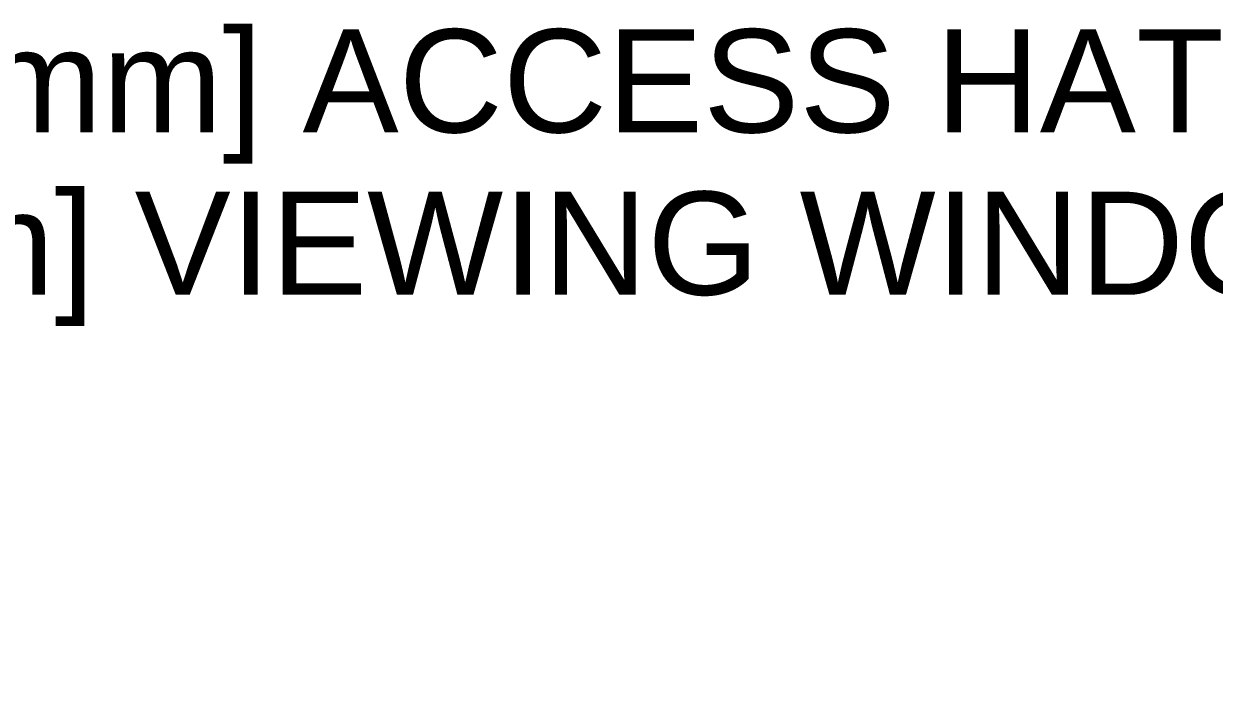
# Model space of a CAD drawing. Header units: inches. Extents: x 14 to 368, y 5 to 236.
# Drawn here: x 146.08 to 165.11, y 92.23 to 102.92 of the extents above; entities that cross this region are included whole.
import ezdxf

# ---------------------------------------------------------------- set-up
doc = ezdxf.new("R2010")
doc.units = ezdxf.units.IN
doc.header["$LTSCALE"] = 11
doc.header["$MEASUREMENT"] = 0
doc.layers.add('Symbol (ANSI)', color=7, linetype='Continuous', lineweight=25)
doc.styles.add('MEMCOR Medium', font='arial.ttf')
doc.dimstyles.new('Default (ANSI)$7', dxfattribs={"dimscale": 11, "dimtxt": 0.15, "dimasz": 0.098425, "dimexe": 0.125, "dimexo": 0.0625, "dimgap": 0.031496, "dimtad": 0, "dimtih": 1, "dimtoh": 1, "dimdec": 4, "dimrnd": 1e-08, "dimzin": 3, "dimdsep": 46, "dimlunit": 5, "dimtxsty": 'MEMCOR Medium', "dimcen": 0.09, "dimdle": 0.393701, "dimclrd": 256, "dimclre": 256, "dimclrt": 256, "dimadec": 0, "dimazin": 1, "dimtfac": 0.8, "dimtofl": 0, "dimtmove": 0, "dimatfit": 3, "dimfxl": 1, "dimfrac": 1, "dimtolj": 1, "dimtzin": 4, "dimlwd": -1, "dimlwe": -1, "dimarcsym": 0})

msp = doc.modelspace()

# ---------------------------------------------------------------- texts
at = {"layer": 'Symbol (ANSI)', "insert": (168.597264, 102.83049), "char_height": 1.65000005, "width": 39.44405646, "attachment_point": 3, "line_spacing_factor": 0.944221, "style": 'MEMCOR Medium'}
msp.add_mtext('\\fArial|b0|i0;12in [304.8mm] ACCESS HATCH\\P\\fArial|b0|i0;W/ 6in [152.4mm] VIEWING WINDOW', dxfattribs=at)

# ---------------------------------------------------------------- leaders
at = {"layer": 'Symbol (ANSI)', "annotation_type": 0, "has_hookline": 1, "hookline_direction": 1, "text_width": 39.391782}
msp.add_leader([(189.125237, 92.227174), (170.026398, 102.00549), (168.943721, 102.00549)], dimstyle='Default (ANSI)$7', override={"dimtad": 0}, dxfattribs=at)

doc.saveas('drawing.dxf')
